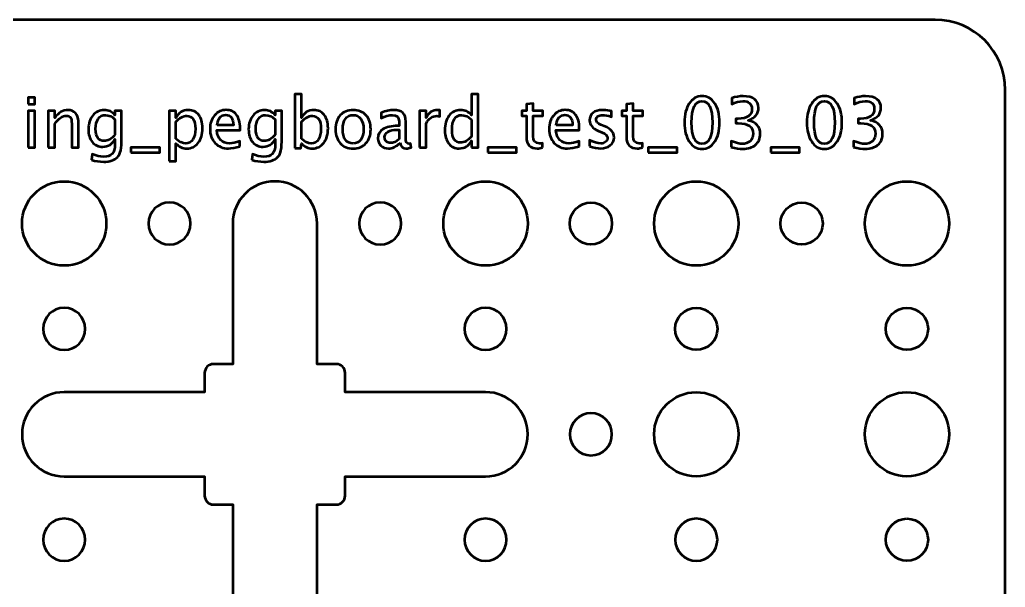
# Model space of a CAD drawing. Header units: centimetres. Extents: x -6.7 to 6.7, y -5.6 to 5.6.
# Drawn here: x -0.32 to 6.7, y 1.54 to 5.58 of the extents above; entities that cross this region are included whole.
import ezdxf

# ---------------------------------------------------------------- set-up
doc = ezdxf.new("R2010")
doc.units = ezdxf.units.CM
doc.header["$MEASUREMENT"] = 0
doc.layers.add('Layer 1', color=7, linetype='Continuous')

msp = doc.modelspace()

# ---------------------------------------------------------------- linework, layer by layer
at = {"layer": 'Layer 1', "lineweight": 53}
for centre, major_axis in [((0.00001, 4.12499), (0, 0.30001)), ((3.00001, 4.12499), (0, 0.30001)), ((4.50001, 4.12499), (0, 0.30001)), ((6.00001, 4.12499), (0, 0.30001)), ((3.75, 4.125), (0, 0.15)), ((5.25, 4.125), (0, 0.15)), ((4.5, 3.375), (0, 0.15)), ((6, 3.375), (0, 0.15)), ((4.50001, 2.62499), (0, 0.30001)), ((6.00001, 2.62499), (0, 0.30001)), ((6, 1.875), (0, 0.15))]:
    msp.add_ellipse(centre, major_axis=major_axis, ratio=1, dxfattribs=at)
for points, knots in [([(-6.7, -5.075), (-6.7, -5.075), (-6.7, 5.075), (-6.7, 5.075), (-6.7, 5.075), (-6.7, 5.35114), (-6.47614, 5.575), (-6.2, 5.575), (-6.2, 5.575), (-6.2, 5.575), (6.2, 5.575), (6.2, 5.575), (6.2, 5.575), (6.47614, 5.575), (6.7, 5.35114), (6.7, 5.075), (6.7, 5.075), (6.7, 5.075), (6.7, -5.075), (6.7, -5.075), (6.7, -5.075), (6.7, -5.35114), (6.47614, -5.575), (6.2, -5.575), (6.2, -5.575), (6.2, -5.575), (-6.2, -5.575), (-6.2, -5.575), (-6.2, -5.575), (-6.47614, -5.575), (-6.7, -5.35114), (-6.7, -5.075)], [0, 0, 0, 0, 0.1111111, 0.1111111, 0.1111111, 0.1111111, 0.2222222, 0.2222222, 0.2222222, 0.2222222, 0.3333333, 0.3333333, 0.3333333, 0.3333333, 0.4444444, 0.4444444, 0.4444444, 0.4444444, 0.5555556, 0.5555556, 0.5555556, 0.5555556, 0.6666667, 0.6666667, 0.6666667, 0.6666667, 0.7777778, 0.7777778, 0.7777778, 0.7777778, 1, 1, 1, 1]), ([(1.2, 1.125), (1.2, 1.125), (1.2, 2.12502), (1.2, 2.12502), (1.2, 2.12502), (1.2, 2.12502), (1.0625, 2.12502), (1.0625, 2.12502), (1.0625, 2.12502), (1.02798, 2.12502), (1, 2.15301), (1, 2.18752), (1, 2.18752), (1, 2.18752), (1, 2.325), (1, 2.325), (1, 2.325), (1, 2.325), (0, 2.325), (0, 2.325), (0, 2.325), (-0.16569, 2.325), (-0.3, 2.45931), (-0.3, 2.625), (-0.3, 2.625), (-0.3, 2.79069), (-0.16569, 2.925), (0, 2.925), (0, 2.925), (0, 2.925), (1, 2.925), (1, 2.925), (1, 2.925), (1, 2.925), (1, 3.06248), (1, 3.06248), (1, 3.06248), (1, 3.09699), (1.02798, 3.12498), (1.0625, 3.12498), (1.0625, 3.12498), (1.0625, 3.12498), (1.2, 3.12498), (1.2, 3.12498), (1.2, 3.12498), (1.2, 3.12498), (1.2, 4.125), (1.2, 4.125), (1.2, 4.125), (1.2, 4.29069), (1.33431, 4.425), (1.5, 4.425), (1.5, 4.425), (1.66569, 4.425), (1.8, 4.29069), (1.8, 4.125), (1.8, 4.125), (1.8, 4.125), (1.8, 3.12498), (1.8, 3.12498), (1.8, 3.12498), (1.8, 3.12498), (1.9375, 3.12498), (1.9375, 3.12498), (1.9375, 3.12498), (1.97202, 3.12498), (2, 3.09699), (2, 3.06248), (2, 3.06248), (2, 3.06248), (2, 2.925), (2, 2.925), (2, 2.925), (2, 2.925), (3, 2.925), (3, 2.925), (3, 2.925), (3.16569, 2.925), (3.3, 2.79069), (3.3, 2.625), (3.3, 2.625), (3.3, 2.45931), (3.16569, 2.325), (3, 2.325), (3, 2.325), (3, 2.325), (2, 2.325), (2, 2.325), (2, 2.325), (2, 2.325), (2, 2.18752), (2, 2.18752), (2, 2.18752), (2, 2.15301), (1.97202, 2.12502), (1.9375, 2.12502), (1.9375, 2.12502), (1.9375, 2.12502), (1.8, 2.12502), (1.8, 2.12502), (1.8, 2.12502), (1.8, 2.12502), (1.8, 1.125), (1.8, 1.125), (1.8, 1.125), (1.8, 0.95931), (1.66569, 0.825), (1.5, 0.825), (1.5, 0.825), (1.33431, 0.825), (1.2, 0.95931), (1.2, 1.125)], [0, 0, 0, 0, 0.0344828, 0.0344828, 0.0344828, 0.0344828, 0.0689655, 0.0689655, 0.0689655, 0.0689655, 0.1034483, 0.1034483, 0.1034483, 0.1034483, 0.137931, 0.137931, 0.137931, 0.137931, 0.1724138, 0.1724138, 0.1724138, 0.1724138, 0.2068966, 0.2068966, 0.2068966, 0.2068966, 0.2413793, 0.2413793, 0.2413793, 0.2413793, 0.2758621, 0.2758621, 0.2758621, 0.2758621, 0.3103448, 0.3103448, 0.3103448, 0.3103448, 0.3448276, 0.3448276, 0.3448276, 0.3448276, 0.3793103, 0.3793103, 0.3793103, 0.3793103, 0.4137931, 0.4137931, 0.4137931, 0.4137931, 0.4482759, 0.4482759, 0.4482759, 0.4482759, 0.4827586, 0.4827586, 0.4827586, 0.4827586, 0.5172414, 0.5172414, 0.5172414, 0.5172414, 0.5517241, 0.5517241, 0.5517241, 0.5517241, 0.5862069, 0.5862069, 0.5862069, 0.5862069, 0.6206897, 0.6206897, 0.6206897, 0.6206897, 0.6551724, 0.6551724, 0.6551724, 0.6551724, 0.6896552, 0.6896552, 0.6896552, 0.6896552, 0.7241379, 0.7241379, 0.7241379, 0.7241379, 0.7586207, 0.7586207, 0.7586207, 0.7586207, 0.7931034, 0.7931034, 0.7931034, 0.7931034, 0.8275862, 0.8275862, 0.8275862, 0.8275862, 0.862069, 0.862069, 0.862069, 0.862069, 0.8965517, 0.8965517, 0.8965517, 0.8965517, 0.9310345, 0.9310345, 0.9310345, 0.9310345, 1, 1, 1, 1]), ([(0.75, 4.275), (0.83284, 4.275), (0.9, 4.20784), (0.9, 4.125), (0.9, 4.125), (0.9, 4.04216), (0.83284, 3.975), (0.75, 3.975), (0.75, 3.975), (0.66716, 3.975), (0.6, 4.04216), (0.6, 4.125), (0.6, 4.125), (0.6, 4.20784), (0.66716, 4.275), (0.75, 4.275)], [0, 0, 0, 0, 0.2, 0.2, 0.2, 0.2, 0.4, 0.4, 0.4, 0.4, 0.6, 0.6, 0.6, 0.6, 1, 1, 1, 1]), ([(2.25, 4.275), (2.33284, 4.275), (2.4, 4.20784), (2.4, 4.125), (2.4, 4.125), (2.4, 4.04216), (2.33284, 3.975), (2.25, 3.975), (2.25, 3.975), (2.16716, 3.975), (2.1, 4.04216), (2.1, 4.125), (2.1, 4.125), (2.1, 4.20784), (2.16716, 4.275), (2.25, 4.275)], [0, 0, 0, 0, 0.2, 0.2, 0.2, 0.2, 0.4, 0.4, 0.4, 0.4, 0.6, 0.6, 0.6, 0.6, 1, 1, 1, 1]), ([(0, 3.525), (0.08284, 3.525), (0.15, 3.45784), (0.15, 3.375), (0.15, 3.375), (0.15, 3.29216), (0.08284, 3.225), (0, 3.225), (0, 3.225), (-0.08284, 3.225), (-0.15, 3.29216), (-0.15, 3.375), (-0.15, 3.375), (-0.15, 3.45784), (-0.08284, 3.525), (0, 3.525)], [0, 0, 0, 0, 0.2, 0.2, 0.2, 0.2, 0.4, 0.4, 0.4, 0.4, 0.6, 0.6, 0.6, 0.6, 1, 1, 1, 1]), ([(3, 3.525), (3.08284, 3.525), (3.15, 3.45784), (3.15, 3.375), (3.15, 3.375), (3.15, 3.29216), (3.08284, 3.225), (3, 3.225), (3, 3.225), (2.91716, 3.225), (2.85, 3.29216), (2.85, 3.375), (2.85, 3.375), (2.85, 3.45784), (2.91716, 3.525), (3, 3.525)], [0, 0, 0, 0, 0.2, 0.2, 0.2, 0.2, 0.4, 0.4, 0.4, 0.4, 0.6, 0.6, 0.6, 0.6, 1, 1, 1, 1]), ([(3.75, 2.775), (3.83284, 2.775), (3.9, 2.70784), (3.9, 2.625), (3.9, 2.625), (3.9, 2.54216), (3.83284, 2.475), (3.75, 2.475), (3.75, 2.475), (3.66716, 2.475), (3.6, 2.54216), (3.6, 2.625), (3.6, 2.625), (3.6, 2.70784), (3.66716, 2.775), (3.75, 2.775)], [0, 0, 0, 0, 0.2, 0.2, 0.2, 0.2, 0.4, 0.4, 0.4, 0.4, 0.6, 0.6, 0.6, 0.6, 1, 1, 1, 1]), ([(0, 2.025), (0.08284, 2.025), (0.15, 1.95784), (0.15, 1.875), (0.15, 1.875), (0.15, 1.79216), (0.08284, 1.725), (0, 1.725), (0, 1.725), (-0.08284, 1.725), (-0.15, 1.79216), (-0.15, 1.875), (-0.15, 1.875), (-0.15, 1.95784), (-0.08284, 2.025), (0, 2.025)], [0, 0, 0, 0, 0.2, 0.2, 0.2, 0.2, 0.4, 0.4, 0.4, 0.4, 0.6, 0.6, 0.6, 0.6, 1, 1, 1, 1]), ([(3, 2.025), (3.08284, 2.025), (3.15, 1.95784), (3.15, 1.875), (3.15, 1.875), (3.15, 1.79216), (3.08284, 1.725), (3, 1.725), (3, 1.725), (2.91716, 1.725), (2.85, 1.79216), (2.85, 1.875), (2.85, 1.875), (2.85, 1.95784), (2.91716, 2.025), (3, 2.025)], [0, 0, 0, 0, 0.2, 0.2, 0.2, 0.2, 0.4, 0.4, 0.4, 0.4, 0.6, 0.6, 0.6, 0.6, 1, 1, 1, 1]), ([(4.5, 2.025), (4.58284, 2.025), (4.65, 1.95784), (4.65, 1.875), (4.65, 1.875), (4.65, 1.79216), (4.58284, 1.725), (4.5, 1.725), (4.5, 1.725), (4.41716, 1.725), (4.35, 1.79216), (4.35, 1.875), (4.35, 1.875), (4.35, 1.95784), (4.41716, 2.025), (4.5, 2.025)], [0, 0, 0, 0, 0.2, 0.2, 0.2, 0.2, 0.4, 0.4, 0.4, 0.4, 0.6, 0.6, 0.6, 0.6, 1, 1, 1, 1])]:
    msp.add_open_spline(points, degree=3, knots=knots, dxfattribs=at)
at = {"layer": 'Layer 1', "color": 5, "lineweight": 53}
for points, knots in [([(-0.25608, 4.97466), (-0.25608, 4.97466), (-0.25608, 5.02207), (-0.25608, 5.02207), (-0.25608, 5.02207), (-0.25608, 5.02207), (-0.20866, 5.02207), (-0.20866, 5.02207), (-0.20866, 5.02207), (-0.20866, 5.02207), (-0.20866, 4.97466), (-0.20866, 4.97466), (-0.20866, 4.97466), (-0.20866, 4.97466), (-0.25608, 4.97466), (-0.25608, 4.97466)], [0, 0, 0, 0, 0.2, 0.2, 0.2, 0.2, 0.4, 0.4, 0.4, 0.4, 0.6, 0.6, 0.6, 0.6, 1, 1, 1, 1]), ([(1.64202, 4.66203), (1.64202, 4.66203), (1.64202, 5.04578), (1.64202, 5.04578), (1.64202, 5.04578), (1.64202, 5.04578), (1.68944, 5.04578), (1.68944, 5.04578), (1.68944, 5.04578), (1.68944, 5.04578), (1.68944, 4.87728), (1.68944, 4.87728), (1.68944, 4.87728), (1.70886, 4.91391), (1.73809, 4.93218), (1.77702, 4.93218), (1.77702, 4.93218), (1.80855, 4.93218), (1.83332, 4.92074), (1.85143, 4.89778), (1.85143, 4.89778), (1.86954, 4.87481), (1.8786, 4.84345), (1.8786, 4.80369), (1.8786, 4.80369), (1.8786, 4.76039), (1.86831, 4.72541), (1.84781, 4.6989), (1.84781, 4.6989), (1.82731, 4.67232), (1.80032, 4.65906), (1.7669, 4.65906), (1.7669, 4.65906), (1.73586, 4.65906), (1.71002, 4.67092), (1.68944, 4.69471), (1.68944, 4.69471), (1.68944, 4.69471), (1.68367, 4.66203), (1.68367, 4.66203), (1.68367, 4.66203), (1.68367, 4.66203), (1.64202, 4.66203), (1.64202, 4.66203)], [0, 0, 0, 0, 0.0833333, 0.0833333, 0.0833333, 0.0833333, 0.1666667, 0.1666667, 0.1666667, 0.1666667, 0.25, 0.25, 0.25, 0.25, 0.3333333, 0.3333333, 0.3333333, 0.3333333, 0.4166667, 0.4166667, 0.4166667, 0.4166667, 0.5, 0.5, 0.5, 0.5, 0.5833333, 0.5833333, 0.5833333, 0.5833333, 0.6666667, 0.6666667, 0.6666667, 0.6666667, 0.75, 0.75, 0.75, 0.75, 0.8333333, 0.8333333, 0.8333333, 0.8333333, 1, 1, 1, 1]), ([(2.89946, 4.66499), (2.89946, 4.66499), (2.89946, 4.71413), (2.89946, 4.71413), (2.89946, 4.71413), (2.88012, 4.67742), (2.85098, 4.65906), (2.81204, 4.65906), (2.81204, 4.65906), (2.78043, 4.65906), (2.75557, 4.67051), (2.73746, 4.69347), (2.73746, 4.69347), (2.71935, 4.71644), (2.7103, 4.7478), (2.7103, 4.78756), (2.7103, 4.78756), (2.7103, 4.83102), (2.72059, 4.866), (2.74109, 4.89251), (2.74109, 4.89251), (2.76166, 4.91893), (2.78866, 4.93218), (2.82217, 4.93218), (2.82217, 4.93218), (2.8532, 4.93218), (2.87905, 4.92033), (2.89946, 4.89654), (2.89946, 4.89654), (2.89946, 4.89654), (2.89946, 5.04578), (2.89946, 5.04578), (2.89946, 5.04578), (2.89946, 5.04578), (2.94687, 5.04578), (2.94687, 5.04578), (2.94687, 5.04578), (2.94687, 5.04578), (2.94687, 4.66499), (2.94687, 4.66499), (2.94687, 4.66499), (2.94687, 4.66499), (2.89946, 4.66499), (2.89946, 4.66499)], [0, 0, 0, 0, 0.0833333, 0.0833333, 0.0833333, 0.0833333, 0.1666667, 0.1666667, 0.1666667, 0.1666667, 0.25, 0.25, 0.25, 0.25, 0.3333333, 0.3333333, 0.3333333, 0.3333333, 0.4166667, 0.4166667, 0.4166667, 0.4166667, 0.5, 0.5, 0.5, 0.5, 0.5833333, 0.5833333, 0.5833333, 0.5833333, 0.6666667, 0.6666667, 0.6666667, 0.6666667, 0.75, 0.75, 0.75, 0.75, 0.8333333, 0.8333333, 0.8333333, 0.8333333, 1, 1, 1, 1]), ([(4.54082, 4.6561), (4.50337, 4.6561), (4.47316, 4.6733), (4.45027, 4.70763), (4.45027, 4.70763), (4.42731, 4.74195), (4.41587, 4.78723), (4.41587, 4.84353), (4.41587, 4.84353), (4.41587, 4.89983), (4.42731, 4.94511), (4.45027, 4.97943), (4.45027, 4.97943), (4.47316, 5.01376), (4.50337, 5.03096), (4.54082, 5.03096), (4.54082, 5.03096), (4.57844, 5.03096), (4.60865, 5.01384), (4.63153, 4.9796), (4.63153, 4.9796), (4.65433, 4.94535), (4.66577, 4.9), (4.66577, 4.84353), (4.66577, 4.84353), (4.66577, 4.78723), (4.65433, 4.74195), (4.63153, 4.70763), (4.63153, 4.70763), (4.60865, 4.6733), (4.57844, 4.6561), (4.54082, 4.6561)], [0, 0, 0, 0, 0.1111111, 0.1111111, 0.1111111, 0.1111111, 0.2222222, 0.2222222, 0.2222222, 0.2222222, 0.3333333, 0.3333333, 0.3333333, 0.3333333, 0.4444444, 0.4444444, 0.4444444, 0.4444444, 0.5555556, 0.5555556, 0.5555556, 0.5555556, 0.6666667, 0.6666667, 0.6666667, 0.6666667, 0.7777778, 0.7777778, 0.7777778, 0.7777778, 1, 1, 1, 1]), ([(4.54074, 4.69166), (4.59021, 4.69166), (4.6149, 4.74228), (4.6149, 4.84353), (4.6149, 4.84353), (4.6149, 4.94478), (4.59021, 4.9954), (4.54074, 4.9954), (4.54074, 4.9954), (4.49143, 4.9954), (4.46674, 4.94478), (4.46674, 4.84353), (4.46674, 4.84353), (4.46674, 4.74228), (4.49143, 4.69166), (4.54074, 4.69166)], [0, 0, 0, 0, 0.2, 0.2, 0.2, 0.2, 0.4, 0.4, 0.4, 0.4, 0.6, 0.6, 0.6, 0.6, 1, 1, 1, 1]), ([(4.74743, 4.66746), (4.74743, 4.66746), (4.74743, 4.71191), (4.74743, 4.71191), (4.74743, 4.71191), (4.78134, 4.69841), (4.80793, 4.69166), (4.82744, 4.69166), (4.82744, 4.69166), (4.8504, 4.69166), (4.86892, 4.69825), (4.88316, 4.7115), (4.88316, 4.7115), (4.8974, 4.72475), (4.90448, 4.74204), (4.90448, 4.76327), (4.90448, 4.76327), (4.90448, 4.81365), (4.86942, 4.83884), (4.79929, 4.83884), (4.79929, 4.83884), (4.79929, 4.83884), (4.78052, 4.83884), (4.78052, 4.83884), (4.78052, 4.83884), (4.78052, 4.83884), (4.78052, 4.8707), (4.78052, 4.8707), (4.78052, 4.8707), (4.78052, 4.8707), (4.79715, 4.87094), (4.79715, 4.87094), (4.79715, 4.87094), (4.86308, 4.87094), (4.89609, 4.89415), (4.89609, 4.94066), (4.89609, 4.94066), (4.89609, 4.97713), (4.87419, 4.9954), (4.83048, 4.9954), (4.83048, 4.9954), (4.80702, 4.9954), (4.78101, 4.98865), (4.75237, 4.97515), (4.75237, 4.97515), (4.75237, 4.97515), (4.75237, 5.01664), (4.75237, 5.01664), (4.75237, 5.01664), (4.78044, 5.02619), (4.80752, 5.03096), (4.83353, 5.03096), (4.83353, 5.03096), (4.86892, 5.03096), (4.89617, 5.02388), (4.9151, 5.00973), (4.9151, 5.00973), (4.93403, 4.99565), (4.9435, 4.97515), (4.9435, 4.94832), (4.9435, 4.94832), (4.9435, 4.90642), (4.91872, 4.87654), (4.86909, 4.85876), (4.86909, 4.85876), (4.92663, 4.84534), (4.95535, 4.81382), (4.95535, 4.76401), (4.95535, 4.76401), (4.95535, 4.73043), (4.94424, 4.70401), (4.9221, 4.68483), (4.9221, 4.68483), (4.89996, 4.66565), (4.8695, 4.6561), (4.83081, 4.6561), (4.83081, 4.6561), (4.80875, 4.6561), (4.78101, 4.65989), (4.74743, 4.66746)], [0, 0, 0, 0, 0.047619, 0.047619, 0.047619, 0.047619, 0.0952381, 0.0952381, 0.0952381, 0.0952381, 0.1428571, 0.1428571, 0.1428571, 0.1428571, 0.1904762, 0.1904762, 0.1904762, 0.1904762, 0.2380952, 0.2380952, 0.2380952, 0.2380952, 0.2857143, 0.2857143, 0.2857143, 0.2857143, 0.3333333, 0.3333333, 0.3333333, 0.3333333, 0.3809524, 0.3809524, 0.3809524, 0.3809524, 0.4285714, 0.4285714, 0.4285714, 0.4285714, 0.4761905, 0.4761905, 0.4761905, 0.4761905, 0.5238095, 0.5238095, 0.5238095, 0.5238095, 0.5714286, 0.5714286, 0.5714286, 0.5714286, 0.6190476, 0.6190476, 0.6190476, 0.6190476, 0.6666667, 0.6666667, 0.6666667, 0.6666667, 0.7142857, 0.7142857, 0.7142857, 0.7142857, 0.7619048, 0.7619048, 0.7619048, 0.7619048, 0.8095238, 0.8095238, 0.8095238, 0.8095238, 0.8571429, 0.8571429, 0.8571429, 0.8571429, 0.9047619, 0.9047619, 0.9047619, 0.9047619, 1, 1, 1, 1]), ([(5.41237, 4.6561), (5.37492, 4.6561), (5.34471, 4.6733), (5.32182, 4.70763), (5.32182, 4.70763), (5.29886, 4.74195), (5.28742, 4.78723), (5.28742, 4.84353), (5.28742, 4.84353), (5.28742, 4.89983), (5.29886, 4.94511), (5.32182, 4.97943), (5.32182, 4.97943), (5.34471, 5.01376), (5.37492, 5.03096), (5.41237, 5.03096), (5.41237, 5.03096), (5.44999, 5.03096), (5.4802, 5.01384), (5.50308, 4.9796), (5.50308, 4.9796), (5.52588, 4.94535), (5.53732, 4.9), (5.53732, 4.84353), (5.53732, 4.84353), (5.53732, 4.78723), (5.52588, 4.74195), (5.50308, 4.70763), (5.50308, 4.70763), (5.4802, 4.6733), (5.44999, 4.6561), (5.41237, 4.6561)], [0, 0, 0, 0, 0.1111111, 0.1111111, 0.1111111, 0.1111111, 0.2222222, 0.2222222, 0.2222222, 0.2222222, 0.3333333, 0.3333333, 0.3333333, 0.3333333, 0.4444444, 0.4444444, 0.4444444, 0.4444444, 0.5555556, 0.5555556, 0.5555556, 0.5555556, 0.6666667, 0.6666667, 0.6666667, 0.6666667, 0.7777778, 0.7777778, 0.7777778, 0.7777778, 1, 1, 1, 1]), ([(5.41229, 4.69166), (5.46176, 4.69166), (5.48645, 4.74228), (5.48645, 4.84353), (5.48645, 4.84353), (5.48645, 4.94478), (5.46176, 4.9954), (5.41229, 4.9954), (5.41229, 4.9954), (5.36298, 4.9954), (5.33829, 4.94478), (5.33829, 4.84353), (5.33829, 4.84353), (5.33829, 4.74228), (5.36298, 4.69166), (5.41229, 4.69166)], [0, 0, 0, 0, 0.2, 0.2, 0.2, 0.2, 0.4, 0.4, 0.4, 0.4, 0.6, 0.6, 0.6, 0.6, 1, 1, 1, 1]), ([(5.61898, 4.66746), (5.61898, 4.66746), (5.61898, 4.71191), (5.61898, 4.71191), (5.61898, 4.71191), (5.65289, 4.69841), (5.67948, 4.69166), (5.69899, 4.69166), (5.69899, 4.69166), (5.72195, 4.69166), (5.74047, 4.69825), (5.75471, 4.7115), (5.75471, 4.7115), (5.76895, 4.72475), (5.77603, 4.74204), (5.77603, 4.76327), (5.77603, 4.76327), (5.77603, 4.81365), (5.74097, 4.83884), (5.67084, 4.83884), (5.67084, 4.83884), (5.67084, 4.83884), (5.65207, 4.83884), (5.65207, 4.83884), (5.65207, 4.83884), (5.65207, 4.83884), (5.65207, 4.8707), (5.65207, 4.8707), (5.65207, 4.8707), (5.65207, 4.8707), (5.6687, 4.87094), (5.6687, 4.87094), (5.6687, 4.87094), (5.73463, 4.87094), (5.76764, 4.89415), (5.76764, 4.94066), (5.76764, 4.94066), (5.76764, 4.97713), (5.74574, 4.9954), (5.70203, 4.9954), (5.70203, 4.9954), (5.67857, 4.9954), (5.65256, 4.98865), (5.62392, 4.97515), (5.62392, 4.97515), (5.62392, 4.97515), (5.62392, 5.01664), (5.62392, 5.01664), (5.62392, 5.01664), (5.65199, 5.02619), (5.67907, 5.03096), (5.70508, 5.03096), (5.70508, 5.03096), (5.74047, 5.03096), (5.76772, 5.02388), (5.78665, 5.00973), (5.78665, 5.00973), (5.80558, 4.99565), (5.81505, 4.97515), (5.81505, 4.94832), (5.81505, 4.94832), (5.81505, 4.90642), (5.79027, 4.87654), (5.74064, 4.85876), (5.74064, 4.85876), (5.79818, 4.84534), (5.8269, 4.81382), (5.8269, 4.76401), (5.8269, 4.76401), (5.8269, 4.73043), (5.81579, 4.70401), (5.79365, 4.68483), (5.79365, 4.68483), (5.77151, 4.66565), (5.74105, 4.6561), (5.70236, 4.6561), (5.70236, 4.6561), (5.6803, 4.6561), (5.65256, 4.65989), (5.61898, 4.66746)], [0, 0, 0, 0, 0.047619, 0.047619, 0.047619, 0.047619, 0.0952381, 0.0952381, 0.0952381, 0.0952381, 0.1428571, 0.1428571, 0.1428571, 0.1428571, 0.1904762, 0.1904762, 0.1904762, 0.1904762, 0.2380952, 0.2380952, 0.2380952, 0.2380952, 0.2857143, 0.2857143, 0.2857143, 0.2857143, 0.3333333, 0.3333333, 0.3333333, 0.3333333, 0.3809524, 0.3809524, 0.3809524, 0.3809524, 0.4285714, 0.4285714, 0.4285714, 0.4285714, 0.4761905, 0.4761905, 0.4761905, 0.4761905, 0.5238095, 0.5238095, 0.5238095, 0.5238095, 0.5714286, 0.5714286, 0.5714286, 0.5714286, 0.6190476, 0.6190476, 0.6190476, 0.6190476, 0.6666667, 0.6666667, 0.6666667, 0.6666667, 0.7142857, 0.7142857, 0.7142857, 0.7142857, 0.7619048, 0.7619048, 0.7619048, 0.7619048, 0.8095238, 0.8095238, 0.8095238, 0.8095238, 0.8571429, 0.8571429, 0.8571429, 0.8571429, 0.9047619, 0.9047619, 0.9047619, 0.9047619, 1, 1, 1, 1]), ([(-0.25608, 4.66499), (-0.25608, 4.66499), (-0.25608, 4.92675), (-0.25608, 4.92675), (-0.25608, 4.92675), (-0.25608, 4.92675), (-0.20866, 4.92675), (-0.20866, 4.92675), (-0.20866, 4.92675), (-0.20866, 4.92675), (-0.20866, 4.66499), (-0.20866, 4.66499), (-0.20866, 4.66499), (-0.20866, 4.66499), (-0.25608, 4.66499), (-0.25608, 4.66499)], [0, 0, 0, 0, 0.2, 0.2, 0.2, 0.2, 0.4, 0.4, 0.4, 0.4, 0.6, 0.6, 0.6, 0.6, 1, 1, 1, 1]), ([(-0.11335, 4.66499), (-0.11335, 4.66499), (-0.11335, 4.92675), (-0.11335, 4.92675), (-0.11335, 4.92675), (-0.11335, 4.92675), (-0.06593, 4.92675), (-0.06593, 4.92675), (-0.06593, 4.92675), (-0.06593, 4.92675), (-0.06593, 4.87728), (-0.06593, 4.87728), (-0.06593, 4.87728), (-0.04083, 4.91391), (-0.01004, 4.93218), (0.02634, 4.93218), (0.02634, 4.93218), (0.04923, 4.93218), (0.06742, 4.92502), (0.08083, 4.91062), (0.08083, 4.91062), (0.09425, 4.8963), (0.101, 4.87695), (0.101, 4.85275), (0.101, 4.85275), (0.101, 4.85275), (0.101, 4.66499), (0.101, 4.66499), (0.101, 4.66499), (0.101, 4.66499), (0.05359, 4.66499), (0.05359, 4.66499), (0.05359, 4.66499), (0.05359, 4.66499), (0.05359, 4.83728), (0.05359, 4.83728), (0.05359, 4.83728), (0.05359, 4.8567), (0.05071, 4.87053), (0.04503, 4.87876), (0.04503, 4.87876), (0.03927, 4.88708), (0.0298, 4.89119), (0.01655, 4.89119), (0.01655, 4.89119), (-0.01259, 4.89119), (-0.04009, 4.87218), (-0.06593, 4.83415), (-0.06593, 4.83415), (-0.06593, 4.83415), (-0.06593, 4.66499), (-0.06593, 4.66499), (-0.06593, 4.66499), (-0.06593, 4.66499), (-0.11335, 4.66499), (-0.11335, 4.66499)], [0, 0, 0, 0, 0.0666667, 0.0666667, 0.0666667, 0.0666667, 0.1333333, 0.1333333, 0.1333333, 0.1333333, 0.2, 0.2, 0.2, 0.2, 0.2666667, 0.2666667, 0.2666667, 0.2666667, 0.3333333, 0.3333333, 0.3333333, 0.3333333, 0.4, 0.4, 0.4, 0.4, 0.4666667, 0.4666667, 0.4666667, 0.4666667, 0.5333333, 0.5333333, 0.5333333, 0.5333333, 0.6, 0.6, 0.6, 0.6, 0.6666667, 0.6666667, 0.6666667, 0.6666667, 0.7333333, 0.7333333, 0.7333333, 0.7333333, 0.8, 0.8, 0.8, 0.8, 0.8666667, 0.8666667, 0.8666667, 0.8666667, 1, 1, 1, 1]), ([(0.19418, 4.57807), (0.19418, 4.57807), (0.19978, 4.61906), (0.19978, 4.61906), (0.19978, 4.61906), (0.22727, 4.60622), (0.25452, 4.5998), (0.28144, 4.5998), (0.28144, 4.5998), (0.33486, 4.5998), (0.36161, 4.62811), (0.36161, 4.68466), (0.36161, 4.68466), (0.36161, 4.68466), (0.36161, 4.72582), (0.36161, 4.72582), (0.36161, 4.72582), (0.35338, 4.70845), (0.34169, 4.69503), (0.32646, 4.6854), (0.32646, 4.6854), (0.31123, 4.67577), (0.29428, 4.67092), (0.27559, 4.67092), (0.27559, 4.67092), (0.2439, 4.67092), (0.21879, 4.68228), (0.20027, 4.705), (0.20027, 4.705), (0.18175, 4.72771), (0.17245, 4.7585), (0.17245, 4.79735), (0.17245, 4.79735), (0.17245, 4.83711), (0.18299, 4.86954), (0.20406, 4.89465), (0.20406, 4.89465), (0.22521, 4.91967), (0.25246, 4.93218), (0.28596, 4.93218), (0.28596, 4.93218), (0.31527, 4.93218), (0.34054, 4.92033), (0.36161, 4.89654), (0.36161, 4.89654), (0.36161, 4.89654), (0.36161, 4.92675), (0.36161, 4.92675), (0.36161, 4.92675), (0.36161, 4.92675), (0.40902, 4.92675), (0.40902, 4.92675), (0.40902, 4.92675), (0.40902, 4.92675), (0.40902, 4.73644), (0.40902, 4.73644), (0.40902, 4.73644), (0.40902, 4.69553), (0.40688, 4.66524), (0.4026, 4.64556), (0.4026, 4.64556), (0.3984, 4.62589), (0.39034, 4.60976), (0.37865, 4.59724), (0.37865, 4.59724), (0.35791, 4.57527), (0.32547, 4.56424), (0.28144, 4.56424), (0.28144, 4.56424), (0.25123, 4.56424), (0.22217, 4.56885), (0.19418, 4.57807)], [0, 0, 0, 0, 0.0526316, 0.0526316, 0.0526316, 0.0526316, 0.1052632, 0.1052632, 0.1052632, 0.1052632, 0.1578947, 0.1578947, 0.1578947, 0.1578947, 0.2105263, 0.2105263, 0.2105263, 0.2105263, 0.2631579, 0.2631579, 0.2631579, 0.2631579, 0.3157895, 0.3157895, 0.3157895, 0.3157895, 0.3684211, 0.3684211, 0.3684211, 0.3684211, 0.4210526, 0.4210526, 0.4210526, 0.4210526, 0.4736842, 0.4736842, 0.4736842, 0.4736842, 0.5263158, 0.5263158, 0.5263158, 0.5263158, 0.5789474, 0.5789474, 0.5789474, 0.5789474, 0.6315789, 0.6315789, 0.6315789, 0.6315789, 0.6842105, 0.6842105, 0.6842105, 0.6842105, 0.7368421, 0.7368421, 0.7368421, 0.7368421, 0.7894737, 0.7894737, 0.7894737, 0.7894737, 0.8421053, 0.8421053, 0.8421053, 0.8421053, 0.8947368, 0.8947368, 0.8947368, 0.8947368, 1, 1, 1, 1]), ([(0.74808, 4.56967), (0.74808, 4.56967), (0.74808, 4.92675), (0.74808, 4.92675), (0.74808, 4.92675), (0.74808, 4.92675), (0.7955, 4.92675), (0.7955, 4.92675), (0.7955, 4.92675), (0.7955, 4.92675), (0.7955, 4.87728), (0.7955, 4.87728), (0.7955, 4.87728), (0.81492, 4.91391), (0.84415, 4.93218), (0.88308, 4.93218), (0.88308, 4.93218), (0.91461, 4.93218), (0.93938, 4.92074), (0.95749, 4.89778), (0.95749, 4.89778), (0.9756, 4.87481), (0.98466, 4.84345), (0.98466, 4.80369), (0.98466, 4.80369), (0.98466, 4.76039), (0.97437, 4.72541), (0.95387, 4.6989), (0.95387, 4.6989), (0.93337, 4.67232), (0.90638, 4.65906), (0.87296, 4.65906), (0.87296, 4.65906), (0.84192, 4.65906), (0.81608, 4.67092), (0.7955, 4.69471), (0.7955, 4.69471), (0.7955, 4.69471), (0.7955, 4.56967), (0.7955, 4.56967), (0.7955, 4.56967), (0.7955, 4.56967), (0.74808, 4.56967), (0.74808, 4.56967)], [0, 0, 0, 0, 0.0833333, 0.0833333, 0.0833333, 0.0833333, 0.1666667, 0.1666667, 0.1666667, 0.1666667, 0.25, 0.25, 0.25, 0.25, 0.3333333, 0.3333333, 0.3333333, 0.3333333, 0.4166667, 0.4166667, 0.4166667, 0.4166667, 0.5, 0.5, 0.5, 0.5, 0.5833333, 0.5833333, 0.5833333, 0.5833333, 0.6666667, 0.6666667, 0.6666667, 0.6666667, 0.75, 0.75, 0.75, 0.75, 0.8333333, 0.8333333, 0.8333333, 0.8333333, 1, 1, 1, 1]), ([(1.25103, 4.67339), (1.21917, 4.66384), (1.19192, 4.65906), (1.16921, 4.65906), (1.16921, 4.65906), (1.13044, 4.65906), (1.09891, 4.6719), (1.07463, 4.6975), (1.07463, 4.6975), (1.05034, 4.7231), (1.03816, 4.75628), (1.03816, 4.79711), (1.03816, 4.79711), (1.03816, 4.8367), (1.04886, 4.86921), (1.07035, 4.89465), (1.07035, 4.89465), (1.09183, 4.92), (1.11932, 4.93268), (1.15282, 4.93268), (1.15282, 4.93268), (1.18452, 4.93268), (1.20905, 4.9214), (1.22633, 4.89885), (1.22633, 4.89885), (1.24362, 4.87629), (1.25226, 4.84435), (1.25226, 4.80295), (1.25226, 4.80295), (1.25226, 4.80295), (1.25201, 4.78846), (1.25201, 4.78846), (1.25201, 4.78846), (1.25201, 4.78846), (1.08656, 4.78846), (1.08656, 4.78846), (1.08656, 4.78846), (1.09348, 4.7259), (1.12401, 4.69462), (1.1781, 4.69462), (1.1781, 4.69462), (1.19793, 4.69462), (1.22222, 4.70022), (1.25103, 4.71142), (1.25103, 4.71142), (1.25103, 4.71142), (1.25103, 4.67339), (1.25103, 4.67339)], [0, 0, 0, 0, 0.0769231, 0.0769231, 0.0769231, 0.0769231, 0.1538462, 0.1538462, 0.1538462, 0.1538462, 0.2307692, 0.2307692, 0.2307692, 0.2307692, 0.3076923, 0.3076923, 0.3076923, 0.3076923, 0.3846154, 0.3846154, 0.3846154, 0.3846154, 0.4615385, 0.4615385, 0.4615385, 0.4615385, 0.5384615, 0.5384615, 0.5384615, 0.5384615, 0.6153846, 0.6153846, 0.6153846, 0.6153846, 0.6923077, 0.6923077, 0.6923077, 0.6923077, 0.7692308, 0.7692308, 0.7692308, 0.7692308, 0.8461538, 0.8461538, 0.8461538, 0.8461538, 1, 1, 1, 1]), ([(1.33507, 4.57807), (1.33507, 4.57807), (1.34067, 4.61906), (1.34067, 4.61906), (1.34067, 4.61906), (1.36816, 4.60622), (1.39541, 4.5998), (1.42233, 4.5998), (1.42233, 4.5998), (1.47575, 4.5998), (1.5025, 4.62811), (1.5025, 4.68466), (1.5025, 4.68466), (1.5025, 4.68466), (1.5025, 4.72582), (1.5025, 4.72582), (1.5025, 4.72582), (1.49427, 4.70845), (1.48258, 4.69503), (1.46735, 4.6854), (1.46735, 4.6854), (1.45212, 4.67577), (1.43517, 4.67092), (1.41648, 4.67092), (1.41648, 4.67092), (1.38479, 4.67092), (1.35968, 4.68228), (1.34116, 4.705), (1.34116, 4.705), (1.32264, 4.72771), (1.31334, 4.7585), (1.31334, 4.79735), (1.31334, 4.79735), (1.31334, 4.83711), (1.32388, 4.86954), (1.34495, 4.89465), (1.34495, 4.89465), (1.3661, 4.91967), (1.39335, 4.93218), (1.42685, 4.93218), (1.42685, 4.93218), (1.45616, 4.93218), (1.48143, 4.92033), (1.5025, 4.89654), (1.5025, 4.89654), (1.5025, 4.89654), (1.5025, 4.92675), (1.5025, 4.92675), (1.5025, 4.92675), (1.5025, 4.92675), (1.54991, 4.92675), (1.54991, 4.92675), (1.54991, 4.92675), (1.54991, 4.92675), (1.54991, 4.73644), (1.54991, 4.73644), (1.54991, 4.73644), (1.54991, 4.69553), (1.54777, 4.66524), (1.54349, 4.64556), (1.54349, 4.64556), (1.53929, 4.62589), (1.53123, 4.60976), (1.51954, 4.59724), (1.51954, 4.59724), (1.4988, 4.57527), (1.46636, 4.56424), (1.42233, 4.56424), (1.42233, 4.56424), (1.39212, 4.56424), (1.36306, 4.56885), (1.33507, 4.57807)], [0, 0, 0, 0, 0.0526316, 0.0526316, 0.0526316, 0.0526316, 0.1052632, 0.1052632, 0.1052632, 0.1052632, 0.1578947, 0.1578947, 0.1578947, 0.1578947, 0.2105263, 0.2105263, 0.2105263, 0.2105263, 0.2631579, 0.2631579, 0.2631579, 0.2631579, 0.3157895, 0.3157895, 0.3157895, 0.3157895, 0.3684211, 0.3684211, 0.3684211, 0.3684211, 0.4210526, 0.4210526, 0.4210526, 0.4210526, 0.4736842, 0.4736842, 0.4736842, 0.4736842, 0.5263158, 0.5263158, 0.5263158, 0.5263158, 0.5789474, 0.5789474, 0.5789474, 0.5789474, 0.6315789, 0.6315789, 0.6315789, 0.6315789, 0.6842105, 0.6842105, 0.6842105, 0.6842105, 0.7368421, 0.7368421, 0.7368421, 0.7368421, 0.7894737, 0.7894737, 0.7894737, 0.7894737, 0.8421053, 0.8421053, 0.8421053, 0.8421053, 0.8947368, 0.8947368, 0.8947368, 0.8947368, 1, 1, 1, 1]), ([(2.05705, 4.65906), (2.01861, 4.65906), (1.98816, 4.67133), (1.96577, 4.69586), (1.96577, 4.69586), (1.94329, 4.72039), (1.9321, 4.75373), (1.9321, 4.79579), (1.9321, 4.79579), (1.9321, 4.83777), (1.94329, 4.87102), (1.96577, 4.89547), (1.96577, 4.89547), (1.98816, 4.91992), (2.01861, 4.93218), (2.05705, 4.93218), (2.05705, 4.93218), (2.0955, 4.93218), (2.12595, 4.91992), (2.14834, 4.89547), (2.14834, 4.89547), (2.17081, 4.87102), (2.18201, 4.83777), (2.18201, 4.79579), (2.18201, 4.79579), (2.18201, 4.75373), (2.17081, 4.72039), (2.14834, 4.69586), (2.14834, 4.69586), (2.12595, 4.67133), (2.0955, 4.65906), (2.05705, 4.65906)], [0, 0, 0, 0, 0.1111111, 0.1111111, 0.1111111, 0.1111111, 0.2222222, 0.2222222, 0.2222222, 0.2222222, 0.3333333, 0.3333333, 0.3333333, 0.3333333, 0.4444444, 0.4444444, 0.4444444, 0.4444444, 0.5555556, 0.5555556, 0.5555556, 0.5555556, 0.6666667, 0.6666667, 0.6666667, 0.6666667, 0.7777778, 0.7777778, 0.7777778, 0.7777778, 1, 1, 1, 1]), ([(2.39117, 4.69833), (2.36269, 4.67215), (2.33528, 4.65906), (2.30894, 4.65906), (2.30894, 4.65906), (2.28729, 4.65906), (2.26926, 4.66581), (2.25502, 4.6794), (2.25502, 4.6794), (2.2407, 4.69298), (2.23353, 4.7101), (2.23353, 4.73076), (2.23353, 4.73076), (2.23353, 4.75932), (2.24555, 4.7813), (2.26959, 4.79661), (2.26959, 4.79661), (2.29362, 4.81192), (2.32811, 4.81958), (2.37306, 4.81958), (2.37306, 4.81958), (2.37306, 4.81958), (2.38417, 4.81958), (2.38417, 4.81958), (2.38417, 4.81958), (2.38417, 4.81958), (2.38417, 4.8511), (2.38417, 4.8511), (2.38417, 4.8511), (2.38417, 4.88148), (2.36837, 4.89662), (2.33668, 4.89662), (2.33668, 4.89662), (2.31215, 4.89662), (2.28531, 4.88889), (2.25625, 4.87341), (2.25625, 4.87341), (2.25625, 4.87341), (2.25625, 4.91243), (2.25625, 4.91243), (2.25625, 4.91243), (2.28819, 4.9256), (2.31832, 4.93218), (2.34655, 4.93218), (2.34655, 4.93218), (2.37561, 4.93218), (2.39709, 4.9256), (2.41084, 4.91235), (2.41084, 4.91235), (2.42467, 4.89909), (2.43158, 4.87868), (2.43158, 4.8511), (2.43158, 4.8511), (2.43158, 4.8511), (2.43158, 4.73282), (2.43158, 4.73282), (2.43158, 4.73282), (2.43158, 4.70574), (2.4399, 4.69215), (2.45661, 4.69215), (2.45661, 4.69215), (2.45867, 4.69215), (2.46171, 4.69248), (2.46575, 4.69314), (2.46575, 4.69314), (2.46575, 4.69314), (2.46912, 4.6668), (2.46912, 4.6668), (2.46912, 4.6668), (2.45834, 4.66162), (2.44648, 4.65906), (2.43348, 4.65906), (2.43348, 4.65906), (2.41133, 4.65906), (2.39726, 4.67215), (2.39117, 4.69833)], [0, 0, 0, 0, 0.05, 0.05, 0.05, 0.05, 0.1, 0.1, 0.1, 0.1, 0.15, 0.15, 0.15, 0.15, 0.2, 0.2, 0.2, 0.2, 0.25, 0.25, 0.25, 0.25, 0.3, 0.3, 0.3, 0.3, 0.35, 0.35, 0.35, 0.35, 0.4, 0.4, 0.4, 0.4, 0.45, 0.45, 0.45, 0.45, 0.5, 0.5, 0.5, 0.5, 0.55, 0.55, 0.55, 0.55, 0.6, 0.6, 0.6, 0.6, 0.65, 0.65, 0.65, 0.65, 0.7, 0.7, 0.7, 0.7, 0.75, 0.75, 0.75, 0.75, 0.8, 0.8, 0.8, 0.8, 0.85, 0.85, 0.85, 0.85, 0.9, 0.9, 0.9, 0.9, 1, 1, 1, 1]), ([(2.52896, 4.66499), (2.52896, 4.66499), (2.52896, 4.92675), (2.52896, 4.92675), (2.52896, 4.92675), (2.52896, 4.92675), (2.57638, 4.92675), (2.57638, 4.92675), (2.57638, 4.92675), (2.57638, 4.92675), (2.57638, 4.87728), (2.57638, 4.87728), (2.57638, 4.87728), (2.59523, 4.91391), (2.62256, 4.93218), (2.65844, 4.93218), (2.65844, 4.93218), (2.6633, 4.93218), (2.66841, 4.93177), (2.67367, 4.93095), (2.67367, 4.93095), (2.67367, 4.93095), (2.67367, 4.88658), (2.67367, 4.88658), (2.67367, 4.88658), (2.66544, 4.8893), (2.6582, 4.8907), (2.65194, 4.8907), (2.65194, 4.8907), (2.62181, 4.8907), (2.59663, 4.87292), (2.57638, 4.83728), (2.57638, 4.83728), (2.57638, 4.83728), (2.57638, 4.66499), (2.57638, 4.66499), (2.57638, 4.66499), (2.57638, 4.66499), (2.52896, 4.66499), (2.52896, 4.66499)], [0, 0, 0, 0, 0.0909091, 0.0909091, 0.0909091, 0.0909091, 0.1818182, 0.1818182, 0.1818182, 0.1818182, 0.2727273, 0.2727273, 0.2727273, 0.2727273, 0.3636364, 0.3636364, 0.3636364, 0.3636364, 0.4545455, 0.4545455, 0.4545455, 0.4545455, 0.5454545, 0.5454545, 0.5454545, 0.5454545, 0.6363636, 0.6363636, 0.6363636, 0.6363636, 0.7272727, 0.7272727, 0.7272727, 0.7272727, 0.8181818, 0.8181818, 0.8181818, 0.8181818, 1, 1, 1, 1]), ([(3.40587, 4.66507), (3.39121, 4.66104), (3.37845, 4.65906), (3.36767, 4.65906), (3.36767, 4.65906), (3.34347, 4.65906), (3.32462, 4.66598), (3.31112, 4.67981), (3.31112, 4.67981), (3.29754, 4.69364), (3.29079, 4.71282), (3.29079, 4.73743), (3.29079, 4.73743), (3.29079, 4.73743), (3.29079, 4.89119), (3.29079, 4.89119), (3.29079, 4.89119), (3.29079, 4.89119), (3.25803, 4.89119), (3.25803, 4.89119), (3.25803, 4.89119), (3.25803, 4.89119), (3.25803, 4.92675), (3.25803, 4.92675), (3.25803, 4.92675), (3.25803, 4.92675), (3.29079, 4.92675), (3.29079, 4.92675), (3.29079, 4.92675), (3.29079, 4.92675), (3.29079, 4.97408), (3.29079, 4.97408), (3.29079, 4.97408), (3.29079, 4.97408), (3.3382, 4.97861), (3.3382, 4.97861), (3.3382, 4.97861), (3.3382, 4.97861), (3.3382, 4.92675), (3.3382, 4.92675), (3.3382, 4.92675), (3.3382, 4.92675), (3.40685, 4.92675), (3.40685, 4.92675), (3.40685, 4.92675), (3.40685, 4.92675), (3.40685, 4.89119), (3.40685, 4.89119), (3.40685, 4.89119), (3.40685, 4.89119), (3.3382, 4.89119), (3.3382, 4.89119), (3.3382, 4.89119), (3.3382, 4.89119), (3.3382, 4.74599), (3.3382, 4.74599), (3.3382, 4.74599), (3.3382, 4.71174), (3.3531, 4.69462), (3.38282, 4.69462), (3.38282, 4.69462), (3.38916, 4.69462), (3.39681, 4.69569), (3.40587, 4.69775), (3.40587, 4.69775), (3.40587, 4.69775), (3.40587, 4.66507), (3.40587, 4.66507)], [0, 0, 0, 0, 0.0555556, 0.0555556, 0.0555556, 0.0555556, 0.1111111, 0.1111111, 0.1111111, 0.1111111, 0.1666667, 0.1666667, 0.1666667, 0.1666667, 0.2222222, 0.2222222, 0.2222222, 0.2222222, 0.2777778, 0.2777778, 0.2777778, 0.2777778, 0.3333333, 0.3333333, 0.3333333, 0.3333333, 0.3888889, 0.3888889, 0.3888889, 0.3888889, 0.4444444, 0.4444444, 0.4444444, 0.4444444, 0.5, 0.5, 0.5, 0.5, 0.5555556, 0.5555556, 0.5555556, 0.5555556, 0.6111111, 0.6111111, 0.6111111, 0.6111111, 0.6666667, 0.6666667, 0.6666667, 0.6666667, 0.7222222, 0.7222222, 0.7222222, 0.7222222, 0.7777778, 0.7777778, 0.7777778, 0.7777778, 0.8333333, 0.8333333, 0.8333333, 0.8333333, 0.8888889, 0.8888889, 0.8888889, 0.8888889, 1, 1, 1, 1]), ([(3.66565, 4.67339), (3.63379, 4.66384), (3.60654, 4.65906), (3.58383, 4.65906), (3.58383, 4.65906), (3.54506, 4.65906), (3.51353, 4.6719), (3.48925, 4.6975), (3.48925, 4.6975), (3.46496, 4.7231), (3.45278, 4.75628), (3.45278, 4.79711), (3.45278, 4.79711), (3.45278, 4.8367), (3.46348, 4.86921), (3.48497, 4.89465), (3.48497, 4.89465), (3.50645, 4.92), (3.53394, 4.93268), (3.56744, 4.93268), (3.56744, 4.93268), (3.59914, 4.93268), (3.62367, 4.9214), (3.64095, 4.89885), (3.64095, 4.89885), (3.65824, 4.87629), (3.66688, 4.84435), (3.66688, 4.80295), (3.66688, 4.80295), (3.66688, 4.80295), (3.66663, 4.78846), (3.66663, 4.78846), (3.66663, 4.78846), (3.66663, 4.78846), (3.50118, 4.78846), (3.50118, 4.78846), (3.50118, 4.78846), (3.5081, 4.7259), (3.53863, 4.69462), (3.59272, 4.69462), (3.59272, 4.69462), (3.61255, 4.69462), (3.63684, 4.70022), (3.66565, 4.71142), (3.66565, 4.71142), (3.66565, 4.71142), (3.66565, 4.67339), (3.66565, 4.67339)], [0, 0, 0, 0, 0.0769231, 0.0769231, 0.0769231, 0.0769231, 0.1538462, 0.1538462, 0.1538462, 0.1538462, 0.2307692, 0.2307692, 0.2307692, 0.2307692, 0.3076923, 0.3076923, 0.3076923, 0.3076923, 0.3846154, 0.3846154, 0.3846154, 0.3846154, 0.4615385, 0.4615385, 0.4615385, 0.4615385, 0.5384615, 0.5384615, 0.5384615, 0.5384615, 0.6153846, 0.6153846, 0.6153846, 0.6153846, 0.6923077, 0.6923077, 0.6923077, 0.6923077, 0.7692308, 0.7692308, 0.7692308, 0.7692308, 0.8461538, 0.8461538, 0.8461538, 0.8461538, 1, 1, 1, 1]), ([(3.73932, 4.67437), (3.73932, 4.67437), (3.73932, 4.71784), (3.73932, 4.71784), (3.73932, 4.71784), (3.77035, 4.70236), (3.79727, 4.69462), (3.82024, 4.69462), (3.82024, 4.69462), (3.8339, 4.69462), (3.84526, 4.69833), (3.85423, 4.70574), (3.85423, 4.70574), (3.8632, 4.71306), (3.86773, 4.72228), (3.86773, 4.73339), (3.86773, 4.73339), (3.86773, 4.74961), (3.85514, 4.76303), (3.82995, 4.77365), (3.82995, 4.77365), (3.82995, 4.77365), (3.80221, 4.78542), (3.80221, 4.78542), (3.80221, 4.78542), (3.7613, 4.80237), (3.7408, 4.8269), (3.7408, 4.85876), (3.7408, 4.85876), (3.7408, 4.88156), (3.74887, 4.89951), (3.765, 4.91259), (3.765, 4.91259), (3.78114, 4.92568), (3.80328, 4.93218), (3.83135, 4.93218), (3.83135, 4.93218), (3.84592, 4.93218), (3.86403, 4.93021), (3.88551, 4.92618), (3.88551, 4.92618), (3.88551, 4.92618), (3.89539, 4.92428), (3.89539, 4.92428), (3.89539, 4.92428), (3.89539, 4.92428), (3.89539, 4.88477), (3.89539, 4.88477), (3.89539, 4.88477), (3.86897, 4.89267), (3.84789, 4.89662), (3.83217, 4.89662), (3.83217, 4.89662), (3.81834, 4.89662), (3.80739, 4.89358), (3.79908, 4.88757), (3.79908, 4.88757), (3.79085, 4.88156), (3.78673, 4.87349), (3.78673, 4.86337), (3.78673, 4.86337), (3.78673, 4.84913), (3.79826, 4.83703), (3.82139, 4.82723), (3.82139, 4.82723), (3.82139, 4.82723), (3.84419, 4.8176), (3.84419, 4.8176), (3.84419, 4.8176), (3.87004, 4.80674), (3.88831, 4.79521), (3.89901, 4.78311), (3.89901, 4.78311), (3.90979, 4.77101), (3.91514, 4.75587), (3.91514, 4.73776), (3.91514, 4.73776), (3.91514, 4.71479), (3.90609, 4.69594), (3.8879, 4.68121), (3.8879, 4.68121), (3.86979, 4.66647), (3.84658, 4.65906), (3.81834, 4.65906), (3.81834, 4.65906), (3.79661, 4.65906), (3.77035, 4.66417), (3.73932, 4.67437)], [0, 0, 0, 0, 0.0434783, 0.0434783, 0.0434783, 0.0434783, 0.0869565, 0.0869565, 0.0869565, 0.0869565, 0.1304348, 0.1304348, 0.1304348, 0.1304348, 0.173913, 0.173913, 0.173913, 0.173913, 0.2173913, 0.2173913, 0.2173913, 0.2173913, 0.2608696, 0.2608696, 0.2608696, 0.2608696, 0.3043478, 0.3043478, 0.3043478, 0.3043478, 0.3478261, 0.3478261, 0.3478261, 0.3478261, 0.3913043, 0.3913043, 0.3913043, 0.3913043, 0.4347826, 0.4347826, 0.4347826, 0.4347826, 0.4782609, 0.4782609, 0.4782609, 0.4782609, 0.5217391, 0.5217391, 0.5217391, 0.5217391, 0.5652174, 0.5652174, 0.5652174, 0.5652174, 0.6086957, 0.6086957, 0.6086957, 0.6086957, 0.6521739, 0.6521739, 0.6521739, 0.6521739, 0.6956522, 0.6956522, 0.6956522, 0.6956522, 0.7391304, 0.7391304, 0.7391304, 0.7391304, 0.7826087, 0.7826087, 0.7826087, 0.7826087, 0.826087, 0.826087, 0.826087, 0.826087, 0.8695652, 0.8695652, 0.8695652, 0.8695652, 0.9130435, 0.9130435, 0.9130435, 0.9130435, 1, 1, 1, 1]), ([(4.11756, 4.66507), (4.1029, 4.66104), (4.09014, 4.65906), (4.07936, 4.65906), (4.07936, 4.65906), (4.05516, 4.65906), (4.03631, 4.66598), (4.02281, 4.67981), (4.02281, 4.67981), (4.00923, 4.69364), (4.00248, 4.71282), (4.00248, 4.73743), (4.00248, 4.73743), (4.00248, 4.73743), (4.00248, 4.89119), (4.00248, 4.89119), (4.00248, 4.89119), (4.00248, 4.89119), (3.96972, 4.89119), (3.96972, 4.89119), (3.96972, 4.89119), (3.96972, 4.89119), (3.96972, 4.92675), (3.96972, 4.92675), (3.96972, 4.92675), (3.96972, 4.92675), (4.00248, 4.92675), (4.00248, 4.92675), (4.00248, 4.92675), (4.00248, 4.92675), (4.00248, 4.97408), (4.00248, 4.97408), (4.00248, 4.97408), (4.00248, 4.97408), (4.04989, 4.97861), (4.04989, 4.97861), (4.04989, 4.97861), (4.04989, 4.97861), (4.04989, 4.92675), (4.04989, 4.92675), (4.04989, 4.92675), (4.04989, 4.92675), (4.11854, 4.92675), (4.11854, 4.92675), (4.11854, 4.92675), (4.11854, 4.92675), (4.11854, 4.89119), (4.11854, 4.89119), (4.11854, 4.89119), (4.11854, 4.89119), (4.04989, 4.89119), (4.04989, 4.89119), (4.04989, 4.89119), (4.04989, 4.89119), (4.04989, 4.74599), (4.04989, 4.74599), (4.04989, 4.74599), (4.04989, 4.71174), (4.06479, 4.69462), (4.09451, 4.69462), (4.09451, 4.69462), (4.10085, 4.69462), (4.1085, 4.69569), (4.11756, 4.69775), (4.11756, 4.69775), (4.11756, 4.69775), (4.11756, 4.66507), (4.11756, 4.66507)], [0, 0, 0, 0, 0.0555556, 0.0555556, 0.0555556, 0.0555556, 0.1111111, 0.1111111, 0.1111111, 0.1111111, 0.1666667, 0.1666667, 0.1666667, 0.1666667, 0.2222222, 0.2222222, 0.2222222, 0.2222222, 0.2777778, 0.2777778, 0.2777778, 0.2777778, 0.3333333, 0.3333333, 0.3333333, 0.3333333, 0.3888889, 0.3888889, 0.3888889, 0.3888889, 0.4444444, 0.4444444, 0.4444444, 0.4444444, 0.5, 0.5, 0.5, 0.5, 0.5555556, 0.5555556, 0.5555556, 0.5555556, 0.6111111, 0.6111111, 0.6111111, 0.6111111, 0.6666667, 0.6666667, 0.6666667, 0.6666667, 0.7222222, 0.7222222, 0.7222222, 0.7222222, 0.7777778, 0.7777778, 0.7777778, 0.7777778, 0.8333333, 0.8333333, 0.8333333, 0.8333333, 0.8888889, 0.8888889, 0.8888889, 0.8888889, 1, 1, 1, 1]), ([(0.36161, 4.75554), (0.36161, 4.75554), (0.36161, 4.86411), (0.36161, 4.86411), (0.36161, 4.86411), (0.3407, 4.88576), (0.3179, 4.89662), (0.29329, 4.89662), (0.29329, 4.89662), (0.27139, 4.89662), (0.25427, 4.8879), (0.24192, 4.87037), (0.24192, 4.87037), (0.22949, 4.85292), (0.22332, 4.82863), (0.22332, 4.79768), (0.22332, 4.79768), (0.22332, 4.7408), (0.24349, 4.7124), (0.2839, 4.7124), (0.2839, 4.7124), (0.3114, 4.7124), (0.33733, 4.72681), (0.36161, 4.75554)], [0, 0, 0, 0, 0.1428571, 0.1428571, 0.1428571, 0.1428571, 0.2857143, 0.2857143, 0.2857143, 0.2857143, 0.4285714, 0.4285714, 0.4285714, 0.4285714, 0.5714286, 0.5714286, 0.5714286, 0.5714286, 0.7142857, 0.7142857, 0.7142857, 0.7142857, 1, 1, 1, 1]), ([(0.7955, 4.72738), (0.81994, 4.70557), (0.84324, 4.69462), (0.86538, 4.69462), (0.86538, 4.69462), (0.8872, 4.69462), (0.90407, 4.70376), (0.91592, 4.72195), (0.91592, 4.72195), (0.92786, 4.74014), (0.93379, 4.76574), (0.93379, 4.79883), (0.93379, 4.79883), (0.93379, 4.86008), (0.91354, 4.8907), (0.87304, 4.8907), (0.87304, 4.8907), (0.84653, 4.8907), (0.82069, 4.87637), (0.7955, 4.84765), (0.7955, 4.84765), (0.7955, 4.84765), (0.7955, 4.72738), (0.7955, 4.72738)], [0, 0, 0, 0, 0.1428571, 0.1428571, 0.1428571, 0.1428571, 0.2857143, 0.2857143, 0.2857143, 0.2857143, 0.4285714, 0.4285714, 0.4285714, 0.4285714, 0.5714286, 0.5714286, 0.5714286, 0.5714286, 0.7142857, 0.7142857, 0.7142857, 0.7142857, 1, 1, 1, 1]), ([(1.08903, 4.82402), (1.08903, 4.82402), (1.2046, 4.82402), (1.2046, 4.82402), (1.2046, 4.82402), (1.2046, 4.87275), (1.18641, 4.89712), (1.15011, 4.89712), (1.15011, 4.89712), (1.11356, 4.89712), (1.09323, 4.87275), (1.08903, 4.82402)], [0, 0, 0, 0, 0.25, 0.25, 0.25, 0.25, 0.5, 0.5, 0.5, 0.5, 1, 1, 1, 1]), ([(1.5025, 4.75554), (1.5025, 4.75554), (1.5025, 4.86411), (1.5025, 4.86411), (1.5025, 4.86411), (1.48159, 4.88576), (1.45879, 4.89662), (1.43418, 4.89662), (1.43418, 4.89662), (1.41228, 4.89662), (1.39516, 4.8879), (1.38281, 4.87037), (1.38281, 4.87037), (1.37038, 4.85292), (1.36421, 4.82863), (1.36421, 4.79768), (1.36421, 4.79768), (1.36421, 4.7408), (1.38438, 4.7124), (1.42479, 4.7124), (1.42479, 4.7124), (1.45229, 4.7124), (1.47822, 4.72681), (1.5025, 4.75554)], [0, 0, 0, 0, 0.1428571, 0.1428571, 0.1428571, 0.1428571, 0.2857143, 0.2857143, 0.2857143, 0.2857143, 0.4285714, 0.4285714, 0.4285714, 0.4285714, 0.5714286, 0.5714286, 0.5714286, 0.5714286, 0.7142857, 0.7142857, 0.7142857, 0.7142857, 1, 1, 1, 1]), ([(1.68944, 4.72738), (1.71388, 4.70557), (1.73718, 4.69462), (1.75932, 4.69462), (1.75932, 4.69462), (1.78114, 4.69462), (1.79801, 4.70376), (1.80986, 4.72195), (1.80986, 4.72195), (1.8218, 4.74014), (1.82773, 4.76574), (1.82773, 4.79883), (1.82773, 4.79883), (1.82773, 4.86008), (1.80748, 4.8907), (1.76698, 4.8907), (1.76698, 4.8907), (1.74047, 4.8907), (1.71463, 4.87637), (1.68944, 4.84765), (1.68944, 4.84765), (1.68944, 4.84765), (1.68944, 4.72738), (1.68944, 4.72738)], [0, 0, 0, 0, 0.1428571, 0.1428571, 0.1428571, 0.1428571, 0.2857143, 0.2857143, 0.2857143, 0.2857143, 0.4285714, 0.4285714, 0.4285714, 0.4285714, 0.5714286, 0.5714286, 0.5714286, 0.5714286, 0.7142857, 0.7142857, 0.7142857, 0.7142857, 1, 1, 1, 1]), ([(2.05697, 4.69462), (2.08043, 4.69462), (2.09871, 4.70343), (2.11171, 4.72113), (2.11171, 4.72113), (2.12463, 4.73874), (2.13114, 4.76369), (2.13114, 4.79579), (2.13114, 4.79579), (2.13114, 4.82781), (2.12463, 4.85267), (2.11171, 4.87028), (2.11171, 4.87028), (2.09871, 4.88782), (2.08043, 4.89662), (2.05697, 4.89662), (2.05697, 4.89662), (2.03343, 4.89662), (2.01516, 4.88782), (2.00231, 4.87028), (2.00231, 4.87028), (1.98939, 4.85267), (1.98297, 4.82781), (1.98297, 4.79579), (1.98297, 4.79579), (1.98297, 4.76369), (1.98939, 4.73874), (2.00231, 4.72113), (2.00231, 4.72113), (2.01516, 4.70343), (2.03343, 4.69462), (2.05697, 4.69462)], [0, 0, 0, 0, 0.1111111, 0.1111111, 0.1111111, 0.1111111, 0.2222222, 0.2222222, 0.2222222, 0.2222222, 0.3333333, 0.3333333, 0.3333333, 0.3333333, 0.4444444, 0.4444444, 0.4444444, 0.4444444, 0.5555556, 0.5555556, 0.5555556, 0.5555556, 0.6666667, 0.6666667, 0.6666667, 0.6666667, 0.7777778, 0.7777778, 0.7777778, 0.7777778, 1, 1, 1, 1]), ([(2.89946, 4.86411), (2.87485, 4.88576), (2.85155, 4.89662), (2.82949, 4.89662), (2.82949, 4.89662), (2.80776, 4.89662), (2.79097, 4.88757), (2.77903, 4.86938), (2.77903, 4.86938), (2.7671, 4.85127), (2.76117, 4.82559), (2.76117, 4.79233), (2.76117, 4.79233), (2.76117, 4.73117), (2.78142, 4.70055), (2.822, 4.70055), (2.822, 4.70055), (2.84834, 4.70055), (2.87419, 4.71496), (2.89946, 4.74368), (2.89946, 4.74368), (2.89946, 4.74368), (2.89946, 4.86411), (2.89946, 4.86411)], [0, 0, 0, 0, 0.1428571, 0.1428571, 0.1428571, 0.1428571, 0.2857143, 0.2857143, 0.2857143, 0.2857143, 0.4285714, 0.4285714, 0.4285714, 0.4285714, 0.5714286, 0.5714286, 0.5714286, 0.5714286, 0.7142857, 0.7142857, 0.7142857, 0.7142857, 1, 1, 1, 1]), ([(3.50365, 4.82402), (3.50365, 4.82402), (3.61922, 4.82402), (3.61922, 4.82402), (3.61922, 4.82402), (3.61922, 4.87275), (3.60103, 4.89712), (3.56473, 4.89712), (3.56473, 4.89712), (3.52818, 4.89712), (3.50785, 4.87275), (3.50365, 4.82402)], [0, 0, 0, 0, 0.25, 0.25, 0.25, 0.25, 0.5, 0.5, 0.5, 0.5, 1, 1, 1, 1]), ([(2.38417, 4.72417), (2.38417, 4.72417), (2.38417, 4.79143), (2.38417, 4.79143), (2.38417, 4.79143), (2.38417, 4.79143), (2.36894, 4.79192), (2.36894, 4.79192), (2.36894, 4.79192), (2.3426, 4.79192), (2.32136, 4.78706), (2.30515, 4.77735), (2.30515, 4.77735), (2.28901, 4.76755), (2.28095, 4.75463), (2.28095, 4.7385), (2.28095, 4.7385), (2.28095, 4.72722), (2.28498, 4.71767), (2.29297, 4.70985), (2.29297, 4.70985), (2.30103, 4.70203), (2.31083, 4.69808), (2.32243, 4.69808), (2.32243, 4.69808), (2.34219, 4.69808), (2.36277, 4.70681), (2.38417, 4.72417)], [0, 0, 0, 0, 0.125, 0.125, 0.125, 0.125, 0.25, 0.25, 0.25, 0.25, 0.375, 0.375, 0.375, 0.375, 0.5, 0.5, 0.5, 0.5, 0.625, 0.625, 0.625, 0.625, 0.75, 0.75, 0.75, 0.75, 1, 1, 1, 1]), ([(0.47446, 4.62943), (0.47446, 4.62943), (0.47446, 4.66499), (0.47446, 4.66499), (0.47446, 4.66499), (0.47446, 4.66499), (0.67992, 4.66499), (0.67992, 4.66499), (0.67992, 4.66499), (0.67992, 4.66499), (0.67992, 4.62943), (0.67992, 4.62943), (0.67992, 4.62943), (0.67992, 4.62943), (0.47446, 4.62943), (0.47446, 4.62943)], [0, 0, 0, 0, 0.2, 0.2, 0.2, 0.2, 0.4, 0.4, 0.4, 0.4, 0.6, 0.6, 0.6, 0.6, 1, 1, 1, 1]), ([(3.01519, 4.62943), (3.01519, 4.62943), (3.01519, 4.66499), (3.01519, 4.66499), (3.01519, 4.66499), (3.01519, 4.66499), (3.22065, 4.66499), (3.22065, 4.66499), (3.22065, 4.66499), (3.22065, 4.66499), (3.22065, 4.62943), (3.22065, 4.62943), (3.22065, 4.62943), (3.22065, 4.62943), (3.01519, 4.62943), (3.01519, 4.62943)], [0, 0, 0, 0, 0.2, 0.2, 0.2, 0.2, 0.4, 0.4, 0.4, 0.4, 0.6, 0.6, 0.6, 0.6, 1, 1, 1, 1]), ([(4.15854, 4.62943), (4.15854, 4.62943), (4.15854, 4.66499), (4.15854, 4.66499), (4.15854, 4.66499), (4.15854, 4.66499), (4.364, 4.66499), (4.364, 4.66499), (4.364, 4.66499), (4.364, 4.66499), (4.364, 4.62943), (4.364, 4.62943), (4.364, 4.62943), (4.364, 4.62943), (4.15854, 4.62943), (4.15854, 4.62943)], [0, 0, 0, 0, 0.2, 0.2, 0.2, 0.2, 0.4, 0.4, 0.4, 0.4, 0.6, 0.6, 0.6, 0.6, 1, 1, 1, 1]), ([(5.03009, 4.62943), (5.03009, 4.62943), (5.03009, 4.66499), (5.03009, 4.66499), (5.03009, 4.66499), (5.03009, 4.66499), (5.23555, 4.66499), (5.23555, 4.66499), (5.23555, 4.66499), (5.23555, 4.66499), (5.23555, 4.62943), (5.23555, 4.62943), (5.23555, 4.62943), (5.23555, 4.62943), (5.03009, 4.62943), (5.03009, 4.62943)], [0, 0, 0, 0, 0.2, 0.2, 0.2, 0.2, 0.4, 0.4, 0.4, 0.4, 0.6, 0.6, 0.6, 0.6, 1, 1, 1, 1])]:
    msp.add_open_spline(points, degree=3, knots=knots, dxfattribs=at)

doc.saveas('drawing.dxf')
